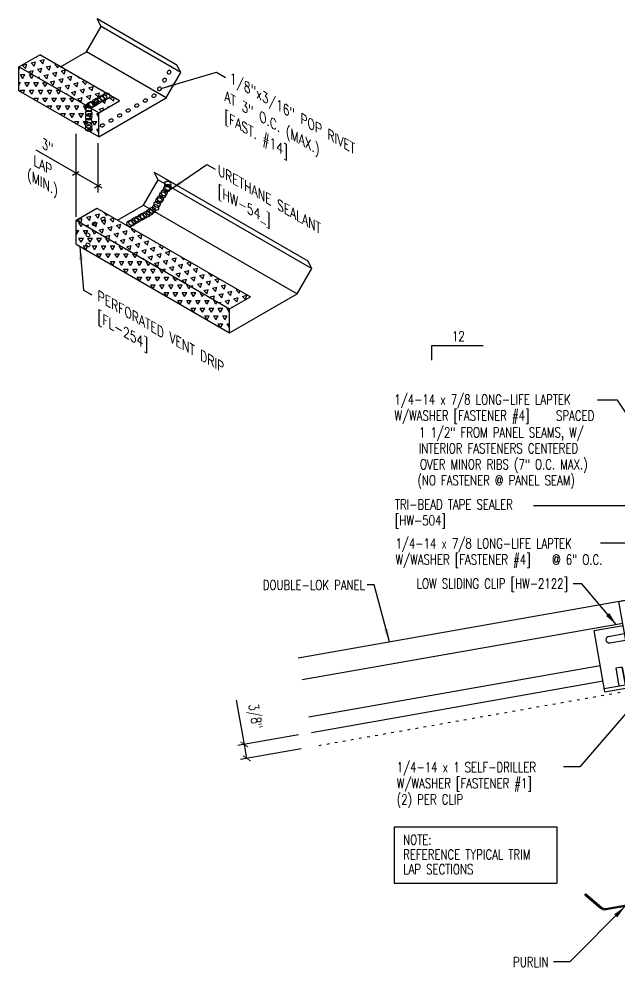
# Model space of a CAD drawing. Header units: inches. Extents: x -2.7 to 41.1, y 9.6 to 45.4.
# Drawn here: x -2.71 to 19.98, y 9.57 to 45.42 of the extents above; entities that cross this region are included whole.
import ezdxf
from ezdxf.enums import TextEntityAlignment as Align

# ---------------------------------------------------------------- set-up
doc = ezdxf.new("R2010")
doc.units = ezdxf.units.IN
doc.header["$MEASUREMENT"] = 0
doc.linetypes.add('ACAD_ISO07W100', pattern=[3, 0, -3])
for name, color, linetype in [('CLIP', 5, 'Continuous'), ('DIM', 7, 'Continuous'), ('FASTENER', 9, 'Continuous'), ('HDWE', 7, 'Continuous'), ('MARK', 1, 'Continuous'), ('PANEL', 11, 'Continuous'), ('STLA', 12, 'Continuous'), ('TAPE', 8, 'Continuous'), ('TEXT', 2, 'Continuous'), ('TRIM', 6, 'Continuous'), ('TRIM-S', 6, 'Continuous')]:
    doc.layers.add(name, color=color, linetype=linetype)
doc.styles.add('ROMANS', font='ROMANS.SHX', dxfattribs={"width": 0.75})
doc.styles.add('TEXT1', font='ROMANS.shx', dxfattribs={"width": 0.75, "height": 0.375})
doc.dimstyles.new('DETAIL', dxfattribs={"dimscale": 4, "dimtxt": 0.09375, "dimasz": 0.0625, "dimexe": 0.0625, "dimexo": 0.125, "dimgap": 0.0625, "dimtad": 1, "dimdec": 4, "dimzin": 3, "dimdsep": 46, "dimlunit": 4, "dimtxsty": 'TEXT1', "dimblk": 'ARCHTICK', "dimcen": 0.0625, "dimclrd": 7, "dimclre": 7, "dimclrt": 2, "dimadec": 0, "dimazin": 0, "dimtfac": 0.59375, "dimtdec": 4, "dimtmove": 0, "dimatfit": 3, "dimfxl": 0, "dimtolj": 1, "dimtzin": 3, "dimarcsym": 0})
doc.dimstyles.new('DETAIL$7', dxfattribs={"dimscale": 4, "dimtxt": 0.09375, "dimasz": 0.125, "dimexe": 0.0625, "dimexo": 0.125, "dimgap": 0.0625, "dimtad": 1, "dimdec": 4, "dimzin": 3, "dimdsep": 46, "dimlunit": 4, "dimtxsty": 'TEXT1', "dimblk": 'ARCHTICK', "dimcen": 0.0625, "dimclrd": 7, "dimclre": 7, "dimclrt": 2, "dimadec": 0, "dimazin": 0, "dimtfac": 0.59375, "dimtdec": 4, "dimtmove": 0, "dimatfit": 3, "dimfxl": 0, "dimfrac": 2, "dimtolj": 1, "dimtzin": 3, "dimarcsym": 0})
pattern_1 = [(75, (-39.7854, 13.43965), (-0.2403385, 0.2403385), [0.169945, -0.169945]), (135, (-39.7854, 13.43965), (-0.3283084, -0.08797), [0.169945, -0.169945]), (15, (-39.90557, 13.55982), (0.08797, 0.3283084), [0.169945, -0.169945])]
pattern_2 = [(60, (-39.7854, 13.43965), (-0.169945, 0.2943533), [0.169945, -0.169945]), (120, (-39.7854, 13.43965), (-0.3398899, 2e-10), [0.169945, -0.169945]), (0, (-39.87038, 13.58683), (0.169945, 0.2943533), [0.169945, -0.169945])]

# ---------------------------------------------------------------- blocks, each defined once
blk = doc.blocks.new('FD-F4')
at = {"layer": 'TEXT', "style": 'TEXT1', "width": 0.75}
for s, p in [('1/4-14 x 7/8 LONG-LIFE LAPTEK', (0.0047, -0.0408)), ('W/WASHER [FASTENER #4]', (0.0047, -0.1926))]:
    blk.add_text(s, height=0.09375, dxfattribs=at).set_placement(p)
blk.add_attdef('(QUANTITY)', (1.4847, -0.1926), '', height=0.0938, dxfattribs=at)
at = {"layer": 'TEXT', "style": 'TEXT1', "flags": 1}
for tag, p in [('Color', (0.0624, -0.4349)), ('Calc', (0.0624, -0.4349)), ('Opt1', (0.0624, -0.4349)), ('Opt2', (0.0624, -0.4349)), ('Opt3', (0.0624, -0.4349)), ('Description', (0.0624, -0.4349)), ('Multiple', (0.0624, -0.4349)), ('Part', (0.0624, -0.4349)), ('Spare1', (0.0624, -0.6224)), ('Spare2', (0.0624, -0.6224)), ('Spare3', (0.0624, -0.6224)), ('Spare4', (0.0624, -0.6224)), ('Spare5', (0.0624, -0.6224)), ('Spare6', (0.0624, -0.6224)), ('Spare7', (0.0624, -0.6224)), ('Spare8', (0.0624, -0.6224)), ('Spare9', (0.0624, -0.6224)), ('Spare10', (0.0624, -0.6224))]:
    blk.add_attdef(tag, p, '', height=0.0938, dxfattribs=at)
blk = doc.blocks.new('_ArchTick')
at = {"color": 0, "linetype": 'ByBlock', "const_width": 0.15}
blk.add_lwpolyline([(-0.5, -0.5), (0.5, 0.5)], dxfattribs=at)
blk = doc.blocks.new('A$C53AF356D')
at = {"layer": 'CLIP'}
for p, q in [((-1.682, 1.657), (0.471, 2.036)), ((0.471, 2.036), (0.843, -0.076)), ((-1.31, -0.455), (-1.682, 1.657)), ((0.631, 1.131), (1.812, 1.339)), ((1.812, 1.339), (2.22, -0.974)), ((-2.619, 0.558), (-1.523, 0.751)), ((0.685, 0.823), (1.293, 0.93)), ((-2.211, -1.755), (-2.619, 0.558)), ((-2.068, 0.338), (-1.468, 0.443)), ((0.728, 0.577), (1.337, 0.684)), ((-2.025, 0.091), (-1.425, 0.197)), ((-1.31, -0.455), (0.843, -0.076)), ((1.526, -0.285), (1.28, -0.329)), ((1.28, -0.329), (1.397, -0.992)), ((1.643, -0.948), (1.526, -0.285)), ((-2.233, -1.632), (2.199, -0.85)), ((-2.211, -1.755), (2.22, -0.974)), ((-1.551, -0.828), (-1.797, -0.871)), ((-1.797, -0.871), (-1.681, -1.534)), ((-1.551, -0.828), (-1.434, -1.491)), ((-1.434, -1.491), (-1.551, -0.828))]:
    blk.add_line(p, q, dxfattribs=at)
for centre in [(0.107, 0.584), (-0.843, 0.417), (-0.271, 0.021)]:
    blk.add_circle(centre, 0.165, dxfattribs=at)
for centre, start, end in [((1.306, 0.806), 280, 100), ((-2.046, 0.215), 100, 280)]:
    blk.add_arc(centre, 0.125, start, end, dxfattribs=at)
blk = doc.blocks.new('*D26')
at = {"layer": 'DEFPOINTS', "color": 0}
for p in [(8.36, 18.435), (5.817, 17.986), (8.453, 17.908)]:
    blk.add_point(p, dxfattribs=at)
at = {"layer": 'TEXT', "color": 7, "lineweight": -2}
for p, q in [((5.817, 17.986), (5.522, 19.661)), ((7.868, 18.348), (5.571, 17.943)), ((5.91, 17.459), (5.817, 17.986)), ((7.961, 17.821), (5.664, 17.416))]:
    blk.add_line(p, q, dxfattribs=at)
at = {"layer": 'TEXT', "color": 7, "lineweight": -2, "xscale": 0.25, "yscale": 0.25, "zscale": 0.25}
for p, rotation in [((5.817, 17.986), 100.0000000000008), ((5.91, 17.459), 280.0000000000008)]:
    blk.add_blockref('_ArchTick', p, dxfattribs=dict(at, rotation=rotation))
at = {"layer": 'TEXT', "color": 2, "insert": (6.175, 19.04), "char_height": 0.375, "attachment_point": 5, "rotation": 280, "style": 'TEXT1'}
blk.add_mtext('\\A1;3/8"', dxfattribs=at)
blk = doc.blocks.new('slopl1')
at = {"layer": 'MARK', "color": 6}
blk.add_lwpolyline([(0, 0), (0, 0.1368), (0.4871, 0.1368)], dxfattribs=at)
at = {"layer": 'MARK', "color": 2, "style": 'TEXT1', "width": 0.75}
blk.add_text('12', height=0.09375, dxfattribs=at).set_placement((0.1909, 0.1779))
blk.add_attdef('SLOPL1', text='', height=0.0938, dxfattribs=at).set_placement((-0.0549, 0.0243), align=Align.RIGHT)
blk = doc.blocks.new('dsc-HW-504')
at = {"layer": 'TEXT', "style": 'TEXT1', "width": 0.75}
for s, p in [('TRI-BEAD TAPE SEALER', (0, 0)), ('[HW-504]', (0, -0.6))]:
    blk.add_text(s, height=0.375, dxfattribs=at).set_placement(p)
at = {"layer": 'TEXT', "style": 'TEXT1', "flags": 1}
for tag, p in [('COLOR', (0, -1.2)), ('CALC', (0, -1.2)), ('OPT1', (0, -1.2)), ('OPT2', (0, -1.2)), ('OPT3', (0, -1.2)), ('GAGE', (0, -1.2)), ('SHPLN', (0, -1.2)), ('PART', (0, -1.2)), ('DESCRIPTION', (0, -1.2)), ('MULTIPLE', (0, -1.2)), ('SPARE1', (0, -1.8)), ('SPARE2', (0, -1.8)), ('SPARE3', (0, -1.8)), ('SPARE4', (0, -1.8)), ('SPARE5', (0, -1.8)), ('SPARE6', (0, -1.8)), ('SPARE7', (0, -1.8)), ('SPARE8', (0, -1.8)), ('SPARE9', (0, -1.8)), ('SPARE10', (0, -1.8))]:
    blk.add_attdef(tag, p, '', height=0.375, dxfattribs=at)
blk = doc.blocks.new('FD-F1')
at = {"layer": 'TEXT', "style": 'TEXT1', "width": 0.75}
for s, p in [('1/4-14 x 1 SELF-DRILLER', (0.0047, -0.0408)), ('W/WASHER [FASTENER #1]', (0.0047, -0.1926))]:
    blk.add_text(s, height=0.09375, dxfattribs=at).set_placement(p)
blk.add_attdef('(QUANTITY)', (0.0047, -0.3444), '', height=0.0938, dxfattribs=at)
blk = doc.blocks.new('A$C30686E82')
for p, q in [((-2.715, 0.761), (3.437, 0.761)), ((-2.715, 0.761), (-2.715, -1.379)), ((3.437, 0.761), (3.437, -1.379)), ((-2.715, -1.379), (3.437, -1.379))]:
    blk.add_line(p, q)
at = {"layer": 'TEXT', "style": 'TEXT1', "width": 0.75}
for s, p in [('NOTE:', (-2.368, 0.081)), ('REFERENCE TYPICAL TRIM', (-2.368, -0.477)), ('LAP SECTIONS', (-2.368, -1.035))]:
    blk.add_text(s, height=0.375, dxfattribs=at).set_placement(p)

msp = doc.modelspace()

# ---------------------------------------------------------------- hatches: boundary and pattern name
at = {"layer": 'TAPE'}
h = msp.add_hatch(dxfattribs=at)
h.set_pattern_fill('TRIANG', color=256, scale=0.906373, angle=15, style=0)
h.set_pattern_definition(pattern_1)
h.paths.add_polyline_path([(-1.92406, 44.06684), (-2.70901, 43.61366), (0.30895, 41.87124), (1.0939, 42.32442)])
h = msp.add_hatch(dxfattribs=at)
h.set_pattern_fill('TRIANG', color=256, scale=0.906373, style=0)
h.set_pattern_definition(pattern_2)
h.paths.add_polyline_path([(-2.70901, 43.61366), (-2.70901, 42.70728), (0.30895, 40.96486), (0.30895, 41.87124)])
h = msp.add_hatch(dxfattribs=at)
h.set_pattern_fill('TRIANG', color=256, scale=0.906373, angle=15, style=0)
h.set_pattern_definition(pattern_1)
h.paths.add_polyline_path([(0.23859, 38.26712), (-0.54635, 37.81394), (5.25789, 34.46285), (6.04284, 34.91604)])
h = msp.add_hatch(dxfattribs=at)
h.set_pattern_fill('TRIANG', color=256, scale=0.906373, style=0)
h.set_pattern_definition(pattern_2)
h.paths.add_polyline_path([(-0.54635, 37.81394), (-0.54635, 36.90756), (5.25789, 33.55648), (5.25789, 34.46285)])

# ---------------------------------------------------------------- linework, layer by layer
at = {"layer": 'DIM', "color": 7}
for p, q in [((-0.54635, 37.94663), (-0.54635, 41.08242)), ((0.27673, 40.73084), (0.27673, 38.85725)), ((0.43995, 39.01849), (-2.0621, 40.46305)), ((-0.44242, 39.64302), (-0.68933, 39.50046)), ((0.38171, 39.1672), (0.1348, 39.02465))]:
    msp.add_line(p, q, dxfattribs=at)
at = {"layer": 'FASTENER'}
for centre, major_axis in [((2.96657, 43.40866), (0.02202, 0.07545)), ((2.79627, 43.11369), (0.02202, 0.07545)), ((2.60369, 42.78012), (0.02202, 0.07545)), ((2.07046, 42.33592), (0.06807, 0.0393)), ((2.39545, 42.52356), (0.06807, 0.0393)), ((1.42047, 41.96065), (0.06807, 0.0393)), ((1.74546, 42.14829), (0.06807, 0.0393)), ((0.77049, 41.58538), (0.06807, 0.0393)), ((1.09548, 41.77302), (0.06807, 0.0393)), ((0.44549, 41.39775), (0.06807, 0.0393)), ((0.14125, 37.67788), (0.06807, 0.0393)), ((0.46624, 37.86552), (0.06807, 0.0393)), ((-0.09938, 37.2565), (-0.0393, 0.06807)), ((-0.09938, 36.87797), (-0.0393, 0.06807))]:
    msp.add_ellipse(centre, major_axis=major_axis, ratio=0.78216079, dxfattribs=at)
at = {"layer": 'HDWE', "color": 9}
for centre in [(0.05708, 42.19889), (0.17259, 42.26558), (0.27998, 42.32759), (0.3938, 42.3933), (0.49238, 42.45022), (0.60864, 42.51032), (-0.06752, 42.02907), (-0.06752, 41.85969), (-0.01745, 42.15587), (-0.06752, 41.71614), (-0.06752, 41.54951), (-0.07152, 41.28575), (-0.06752, 41.40596), (2.87432, 38.98799), (2.91808, 39.17756), (2.92295, 39.05118), (2.6409, 38.63316), (2.72357, 38.76926), (2.78192, 38.85189), (2.45611, 38.2929), (2.51447, 38.40956), (2.58255, 38.54566), (1.90088, 37.91826), (1.99946, 37.97518), (2.11571, 38.03528), (2.23728, 38.10819), (2.3394, 38.1811), (1.48963, 37.68082), (1.56416, 37.72385), (1.67967, 37.79054), (1.78705, 37.85254)]:
    msp.add_circle(centre, 0.11578, dxfattribs=at)
at = {"layer": 'PANEL'}
for p, q in [((20.12248, 22.56386), (7.99755, 20.42591)), ((19.27487, 20.95828), (8.24656, 19.01369))]:
    msp.add_line(p, q, dxfattribs=at)
for points in [[(7.85064, 21.25905), (26.56904, 24.55961)], [(19.37732, 20.37724), (8.34901, 18.43265)]]:
    msp.add_lwpolyline(points, dxfattribs=at)
at = {"layer": 'STLA'}
msp.add_lwpolyline([(18.72484, 12.33445), (19.32594, 11.83007, 0.22169466), (19.47903, 11.78905), (21.46084, 12.1385, 0.41421356), (21.61293, 12.35571), (20.96128, 16.05139), (20.30963, 19.74708, -0.41421356), (20.51023, 20.03357), (22.24584, 20.3396, -0.22169466), (22.44774, 20.2855), (23.04884, 19.78112), (23.0104, 19.73531), (22.4093, 20.23969, 0.22169466), (22.25622, 20.28071), (20.52061, 19.97468, 0.41421356), (20.36852, 19.75747), (21.02017, 16.06178), (21.67182, 12.36609, -0.41421356), (21.47122, 12.0796), (19.48941, 11.73016, -0.22169466), (19.28751, 11.78426), (18.6864, 12.28864)], format="xyb", close=True, dxfattribs=at)
at = {"layer": 'TEXT', "linetype": 'ACAD_ISO07W100', "ltscale": 0.07}
msp.add_line((29.17738, 21.56182), (8.45314, 17.90758), dxfattribs=at)
at = {"layer": 'TRIM'}
for p, q in [((0.39709, 45.14149), (0.24448, 45.42327)), ((-0.15794, 44.18014), (0.39709, 45.14149)), ((-1.13912, 43.61366), (-0.15794, 44.18014)), ((-2.70901, 43.61366), (-1.92406, 44.06684)), ((1.0939, 42.32442), (-1.92406, 44.06684)), ((0.30895, 41.87124), (-2.70901, 43.61366)), ((-2.70901, 42.70728), (-2.70901, 43.61366)), ((2.86002, 42.43772), (3.41505, 43.39907)), ((3.41505, 43.39907), (3.26244, 43.68085)), ((0.30895, 40.96486), (-2.70901, 42.70728)), ((0.30895, 40.96486), (2.86002, 42.43772)), ((0.30895, 41.87124), (1.0939, 42.32442)), ((0.30895, 40.96486), (0.30895, 41.87124)), ((2.55975, 39.34177), (2.40713, 39.62355)), ((2.00471, 38.38042), (2.55975, 39.34177)), ((1.02353, 37.81394), (2.00471, 38.38042)), ((-0.54635, 37.81394), (0.23859, 38.26712)), ((0.23859, 38.26712), (6.04284, 34.91604)), ((-0.54635, 37.81394), (5.25789, 34.46285)), ((-0.54635, 36.90756), (-0.54635, 37.81394)), ((-0.54635, 36.90756), (5.25789, 33.55648)), ((8.36399, 35.99069), (8.21138, 36.27247)), ((7.80896, 35.02934), (8.36399, 35.99069)), ((5.25789, 33.55648), (7.80896, 35.02934)), ((5.25789, 34.46285), (6.04284, 34.91604)), ((5.25789, 33.55648), (5.25789, 34.46285))]:
    msp.add_line(p, q, dxfattribs=at)
at = {"layer": 'TRIM-S'}
for p, q in [((3.26244, 43.68085), (0.24448, 45.42327)), ((3.41505, 43.39907), (0.39709, 45.14149)), ((2.86002, 42.43772), (-0.15794, 44.18014)), ((2.40713, 39.62355), (8.21138, 36.27247)), ((2.55975, 39.34177), (8.36399, 35.99069)), ((2.00471, 38.38042), (7.80896, 35.02934))]:
    msp.add_line(p, q, dxfattribs=at)

# ---------------------------------------------------------------- block references
for name, p in [('dsc-HW-504', (11.50782, 26.87547)), ('A$C30686E82', (14.1892, 14.11507))]:
    msp.add_blockref(name, p)
at = {"layer": 'CLIP'}
msp.add_blockref('A$C53AF356D', (21.65822, 21.73804), dxfattribs=at)
at = {"layer": 'MARK', "xscale": 4, "yscale": 4, "zscale": 4}
msp.add_blockref('slopl1', (12.90129, 32.5229), dxfattribs=at)
at = {"layer": 'TEXT', "xscale": 4, "yscale": 4, "zscale": 4}
for name, p, values in [('FD-F4', (11.46901, 31.00662), {'(QUANTITY)': ' SPACED'}), ('FD-F4', (11.51127, 25.56328), {'(QUANTITY)': '@ 6" O.C.'}), ('FD-F1', (11.55879, 17.09992), {'(QUANTITY)': '(2) PER CLIP'})]:
    msp.add_blockref(name, p, dxfattribs=at).add_auto_attribs(values)

# ---------------------------------------------------------------- texts
at = {"layer": 'TEXT', "style": 'ROMANS', "oblique": 330}
for s, height, p in [('1/8"x3/16" POP RIVET', 0.3449189, (5.25856, 43.03194)), ('AT 3" O.C. (MAX.)', 0.3449189, (5.06307, 42.33659)), ('[FAST. #14]', 0.3449189, (5.06307, 41.55997)), ('3"', 0.338437, (-1.84993, 40.55559)), ('LAP', 0.338437, (-2.15721, 39.89928)), ('URETHANE SEALANT', 0.3449189, (4.80807, 39.53153)), ('[HW-54_]', 0.344919, (4.80807, 38.73679)), ('PERFORATED VENT DRIP', 0.3449189, (0.26515, 34.78243)), ('[FL-254]', 0.344919, (0.26515, 33.98769))]:
    msp.add_text(s, height=height, rotation=330, dxfattribs=at).set_placement(p)
at = {"layer": 'TEXT', "color": 2, "linetype": 'ByBlock', "style": 'ROMANS', "oblique": 330}
msp.add_text('(MIN.)', height=0.338437, rotation=330, dxfattribs=at).set_placement((-1.73811, 39.1938), align=Align.MIDDLE_CENTER)
at = {"layer": 'TEXT', "style": 'TEXT1', "width": 0.75}
for s, p in [('1 1/2" FROM PANEL SEAMS, W/', (18.65421, 29.59758)), ('INTERIOR FASTENERS CENTERED ', (18.62987, 28.99391)), ('OVER MINOR RIBS (7" O.C. MAX.)', (18.79579, 28.39037)), ('(NO FASTENER @ PANEL SEAM)', (18.31494, 27.7881)), ('DOUBLE-LOK PANEL', (10.37857, 23.8284)), ('LOW SLIDING CLIP [HW-2122]', (18.05236, 23.88293)), ('PURLIN', (17.31317, 9.56995))]:
    msp.add_text(s, height=0.375, dxfattribs=at).set_placement(p, align=Align.RIGHT)

# ---------------------------------------------------------------- dimensions: what is measured, and where the dimension line sits
at = {"layer": 'TEXT'}
dim = msp.add_aligned_dim(p1=(8.45314, 17.90758), p2=(8.36021, 18.43463), distance=2.58251, text='3/8"', dimstyle='DETAIL', dxfattribs=at)
dim.commit()
dim.dimension.update_dxf_attribs({"geometry": '*D26', "text_midpoint": (6.17512, 19.03983)})

# ---------------------------------------------------------------- leaders
at = {"layer": 'DIM'}
for points in [[(20.64946, 19.61933), (18.50436, 17.1409), (17.88869, 17.1409)], [(20.20643, 11.85659), (18.12742, 9.77187), (17.51028, 9.77187)]]:
    msp.add_leader(points, dimstyle='DETAIL$7', dxfattribs=at)
at = {"layer": 'TEXT'}
for points in [[(2.70875, 42.80205), (4.75554, 43.40856), (5.09541, 43.20473)], [(2.99416, 38.95569), (4.39607, 39.91797), (4.71329, 39.73678)], [(-0.40167, 36.80152), (-0.26759, 35.16886), (0.04962, 34.98768)], [(24.00978, 24.87016), (19.92001, 31.00665), (19.17461, 31.00665)], [(23.72532, 24.23354), (21.75923, 27.00604), (16.74365, 27.00604)], [(21.81994, 25.59427), (19.86042, 25.59427), (19.27721, 25.59427)], [(19.87792, 22.52074), (18.57736, 24.0576), (18.2441, 24.0576)], [(11.30183, 21.86759), (10.72219, 24.01907), (10.45716, 24.01907)]]:
    msp.add_leader(points, dimstyle='DETAIL$7', dxfattribs=at)

doc.saveas('drawing.dxf')
